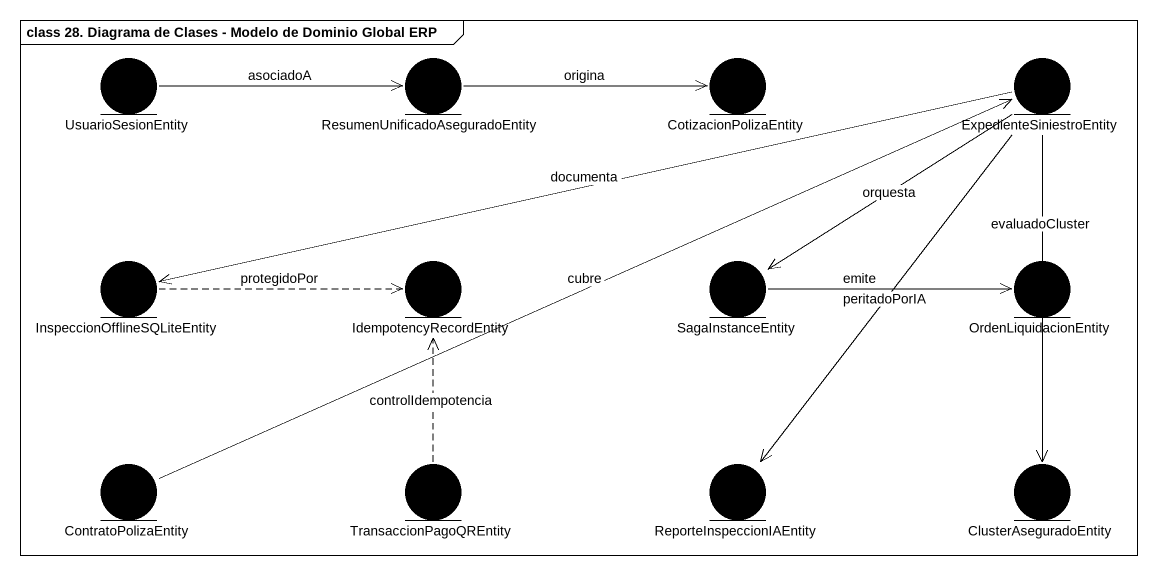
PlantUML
@startuml
mainframe class 28. Diagrama de Clases - Modelo de Dominio Global ERP
entity UsuarioSesionEntity #000000
entity "ResumenUnificadoAseguradoEntity" as ResumenUnificadoAseguradoEnt #000000
entity CotizacionPolizaEntity #000000
entity ExpedienteSiniestroEntity #000000
entity "InspeccionOfflineSQLiteEntity" as InspeccionOfflineSQLiteEntit #000000
entity IdempotencyRecordEntity #000000
entity SagaInstanceEntity #000000
entity OrdenLiquidacionEntity #000000
entity ContratoPolizaEntity #000000
entity TransaccionPagoQREntity #000000
entity ReporteInspeccionIAEntity #000000
entity ClusterAseguradoEntity #000000
UsuarioSesionEntity -right-> ResumenUnificadoAseguradoEnt : asociadoA
ResumenUnificadoAseguradoEnt -right-> CotizacionPolizaEntity : origina
ExpedienteSiniestroEntity -left-> InspeccionOfflineSQLiteEntit : documenta
ExpedienteSiniestroEntity --> SagaInstanceEntity : orquesta
ExpedienteSiniestroEntity --> ReporteInspeccionIAEntity : peritadoPorIA
ExpedienteSiniestroEntity --> ClusterAseguradoEntity : evaluadoCluster
InspeccionOfflineSQLiteEntit .right.> IdempotencyRecordEntity : protegidoPor
SagaInstanceEntity -right-> OrdenLiquidacionEntity : emite
ContratoPolizaEntity -right-> ExpedienteSiniestroEntity : cubre
TransaccionPagoQREntity .up.> IdempotencyRecordEntity : controlIdempotencia
@enduml
